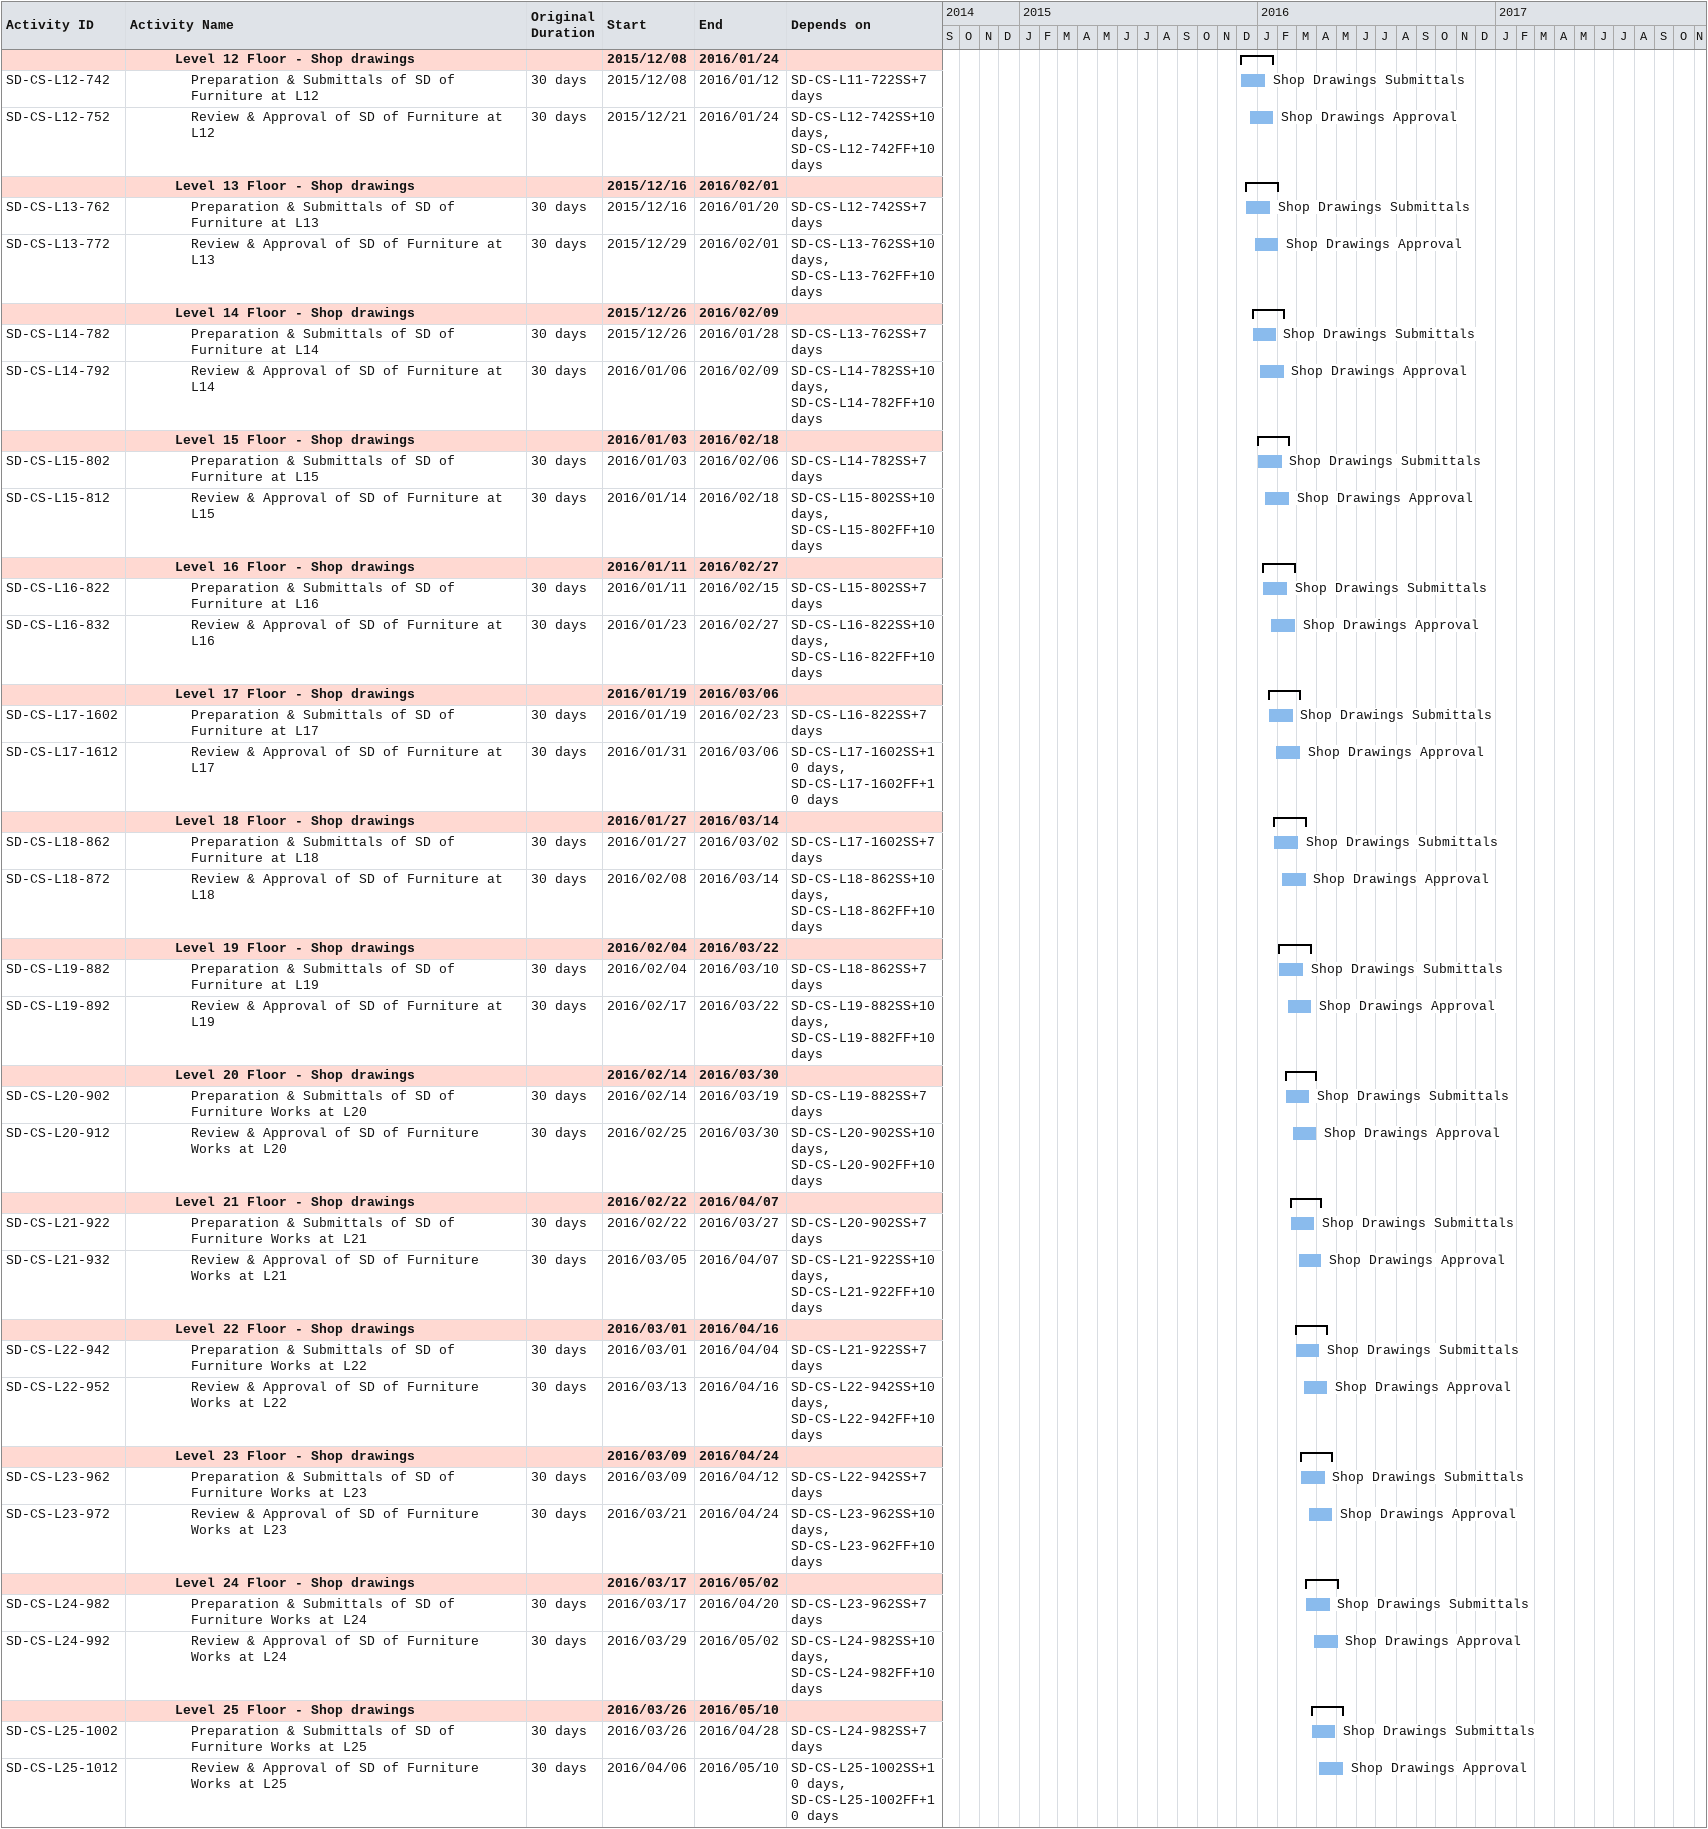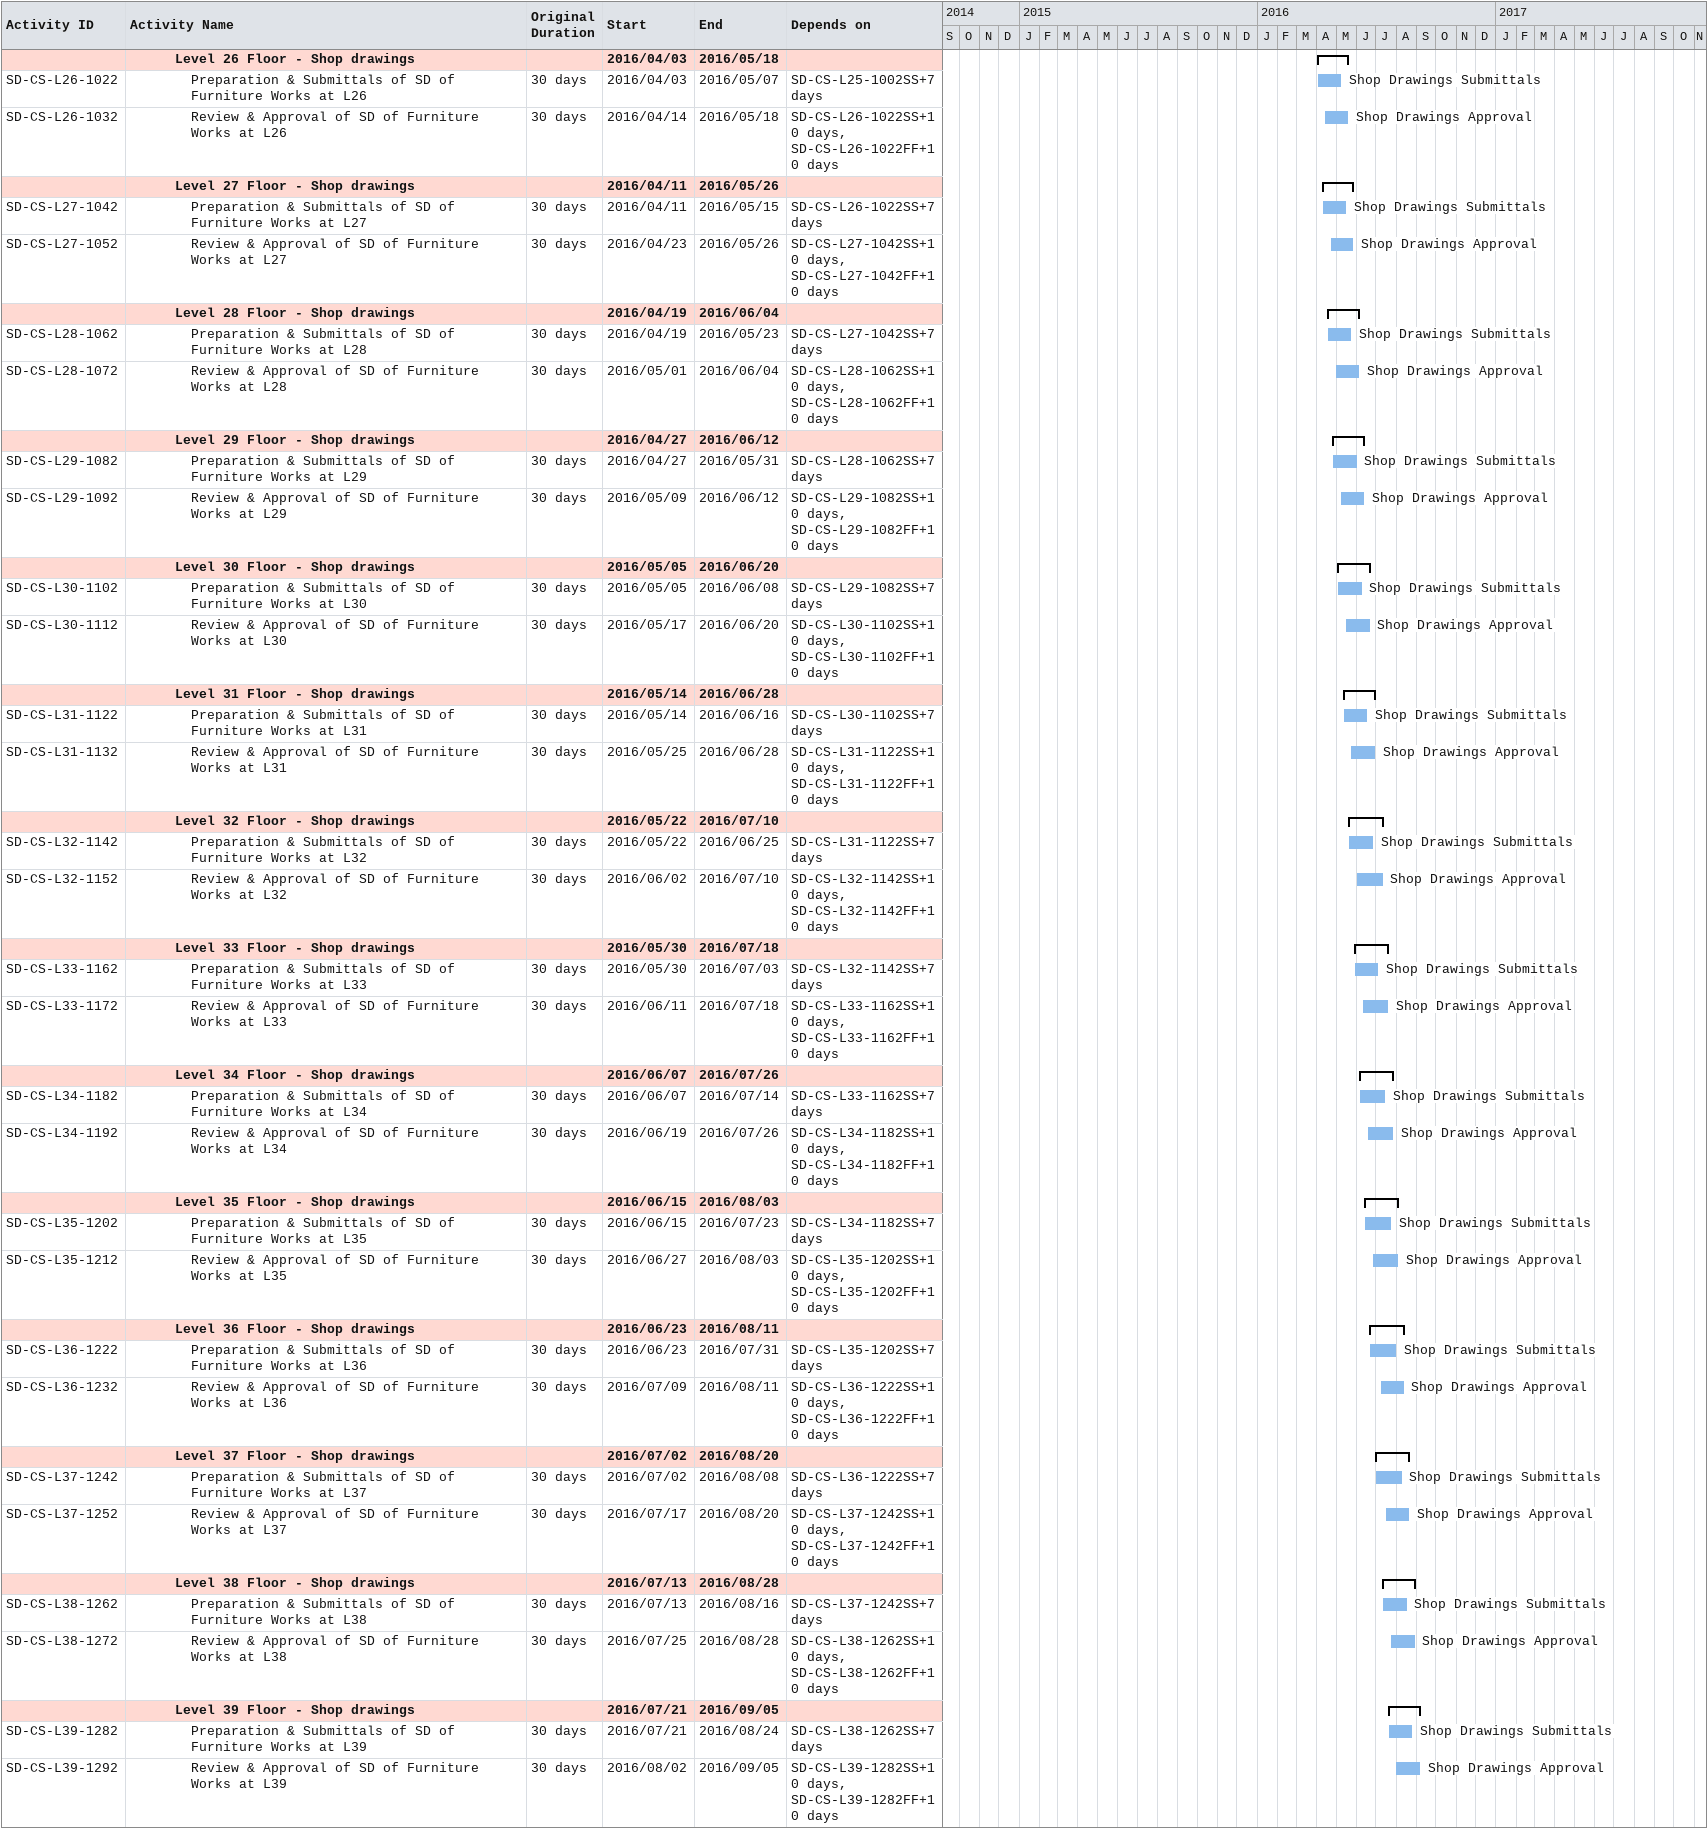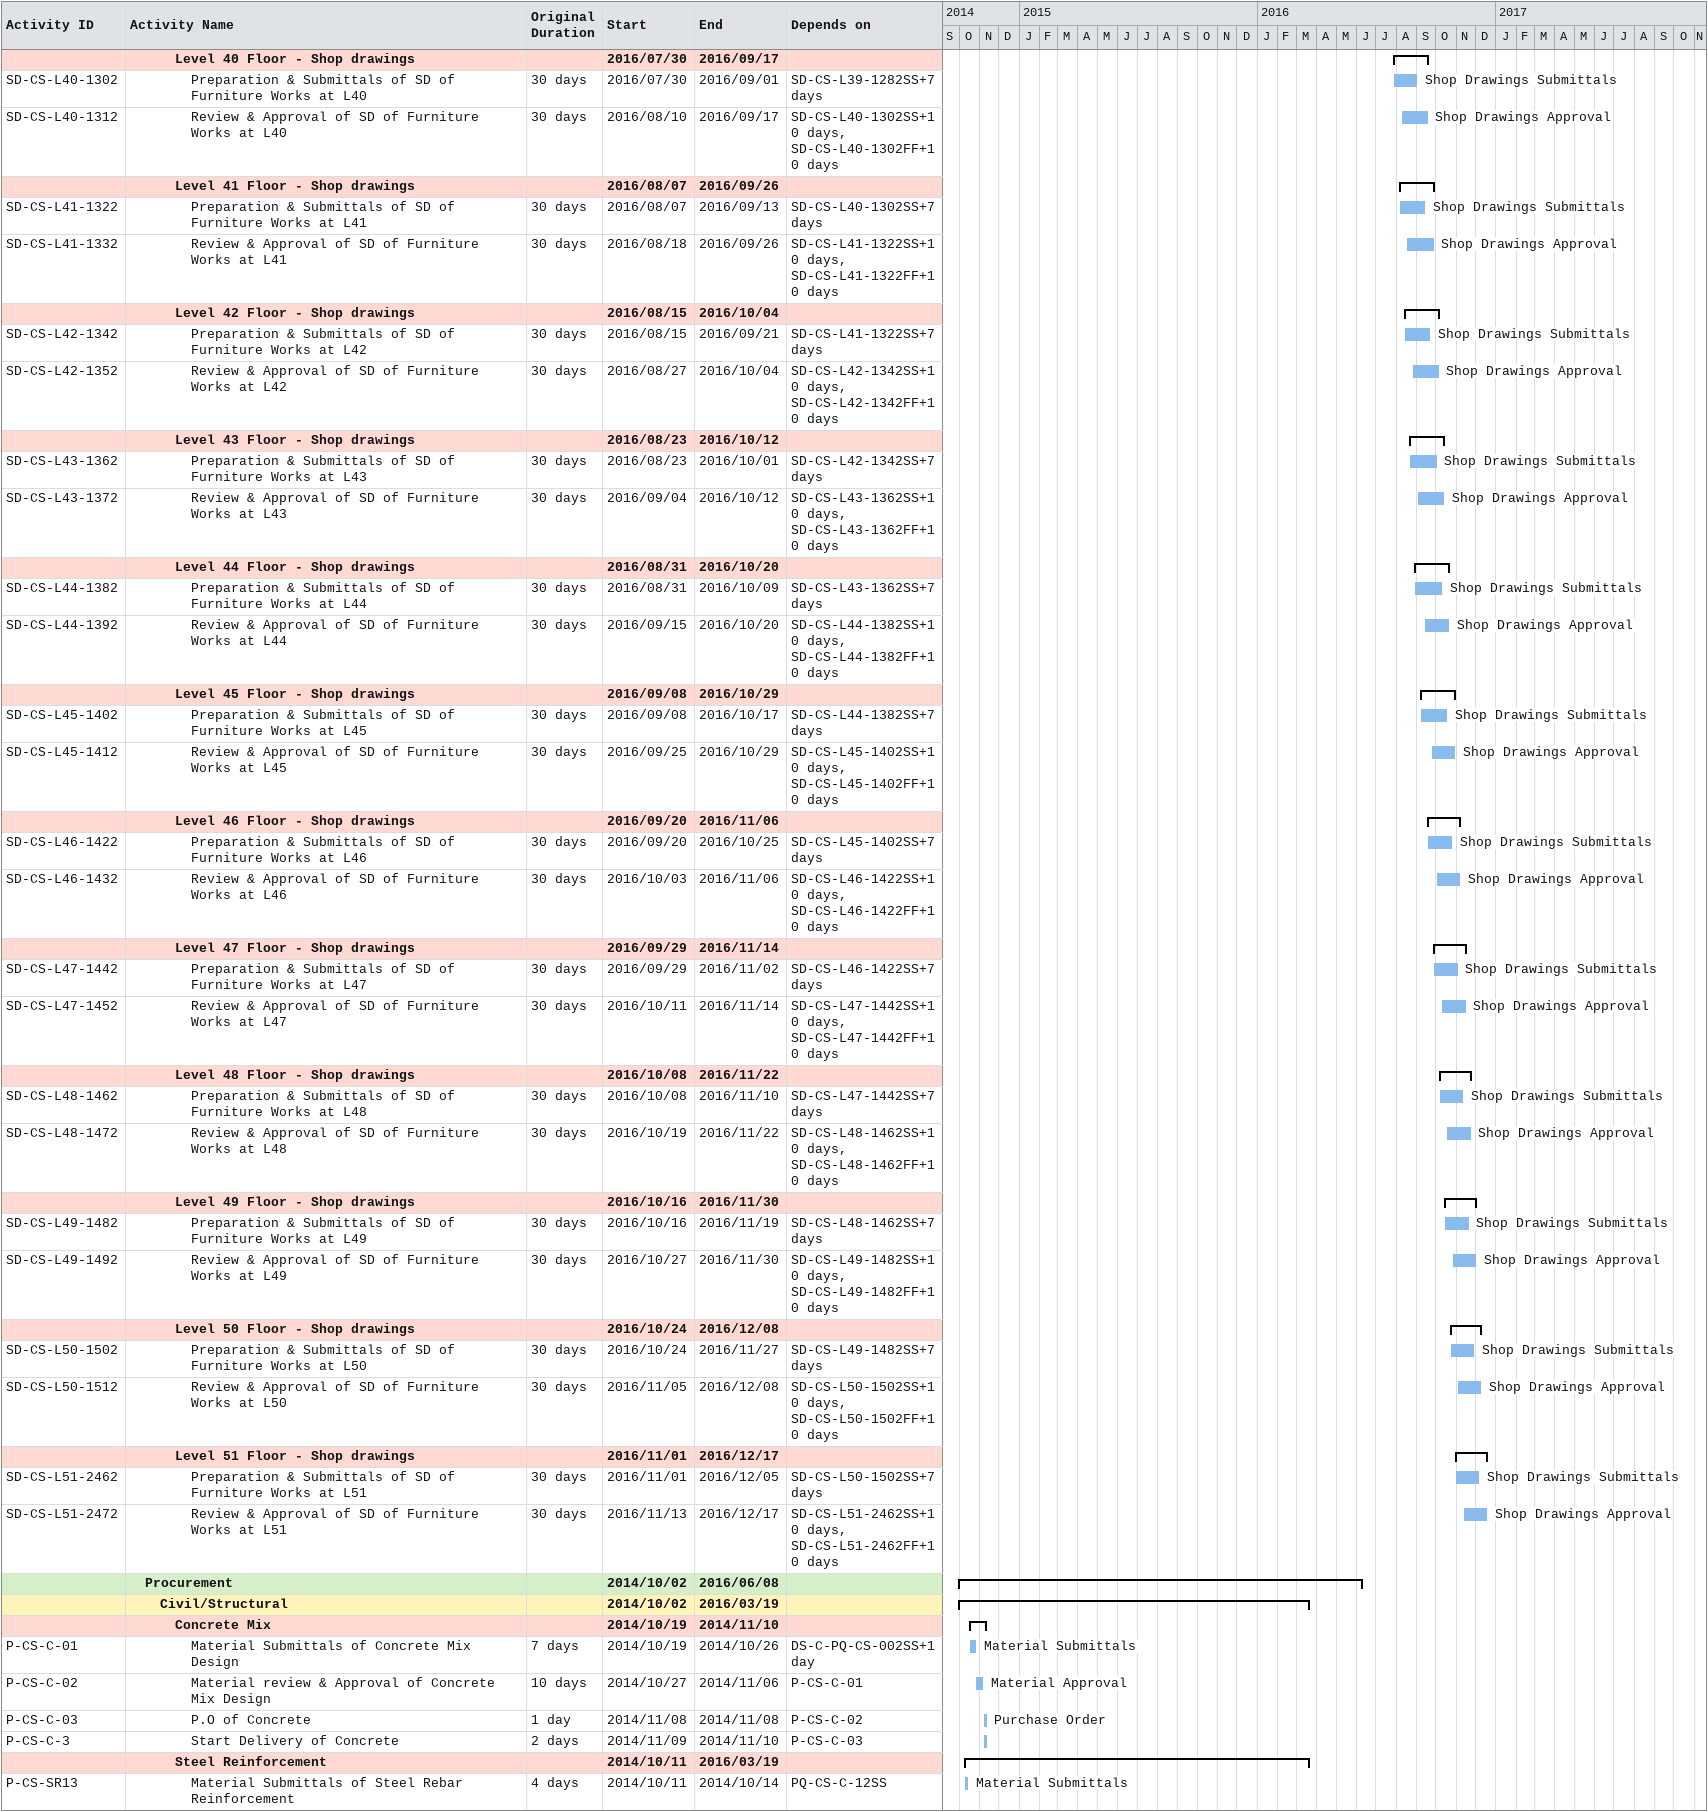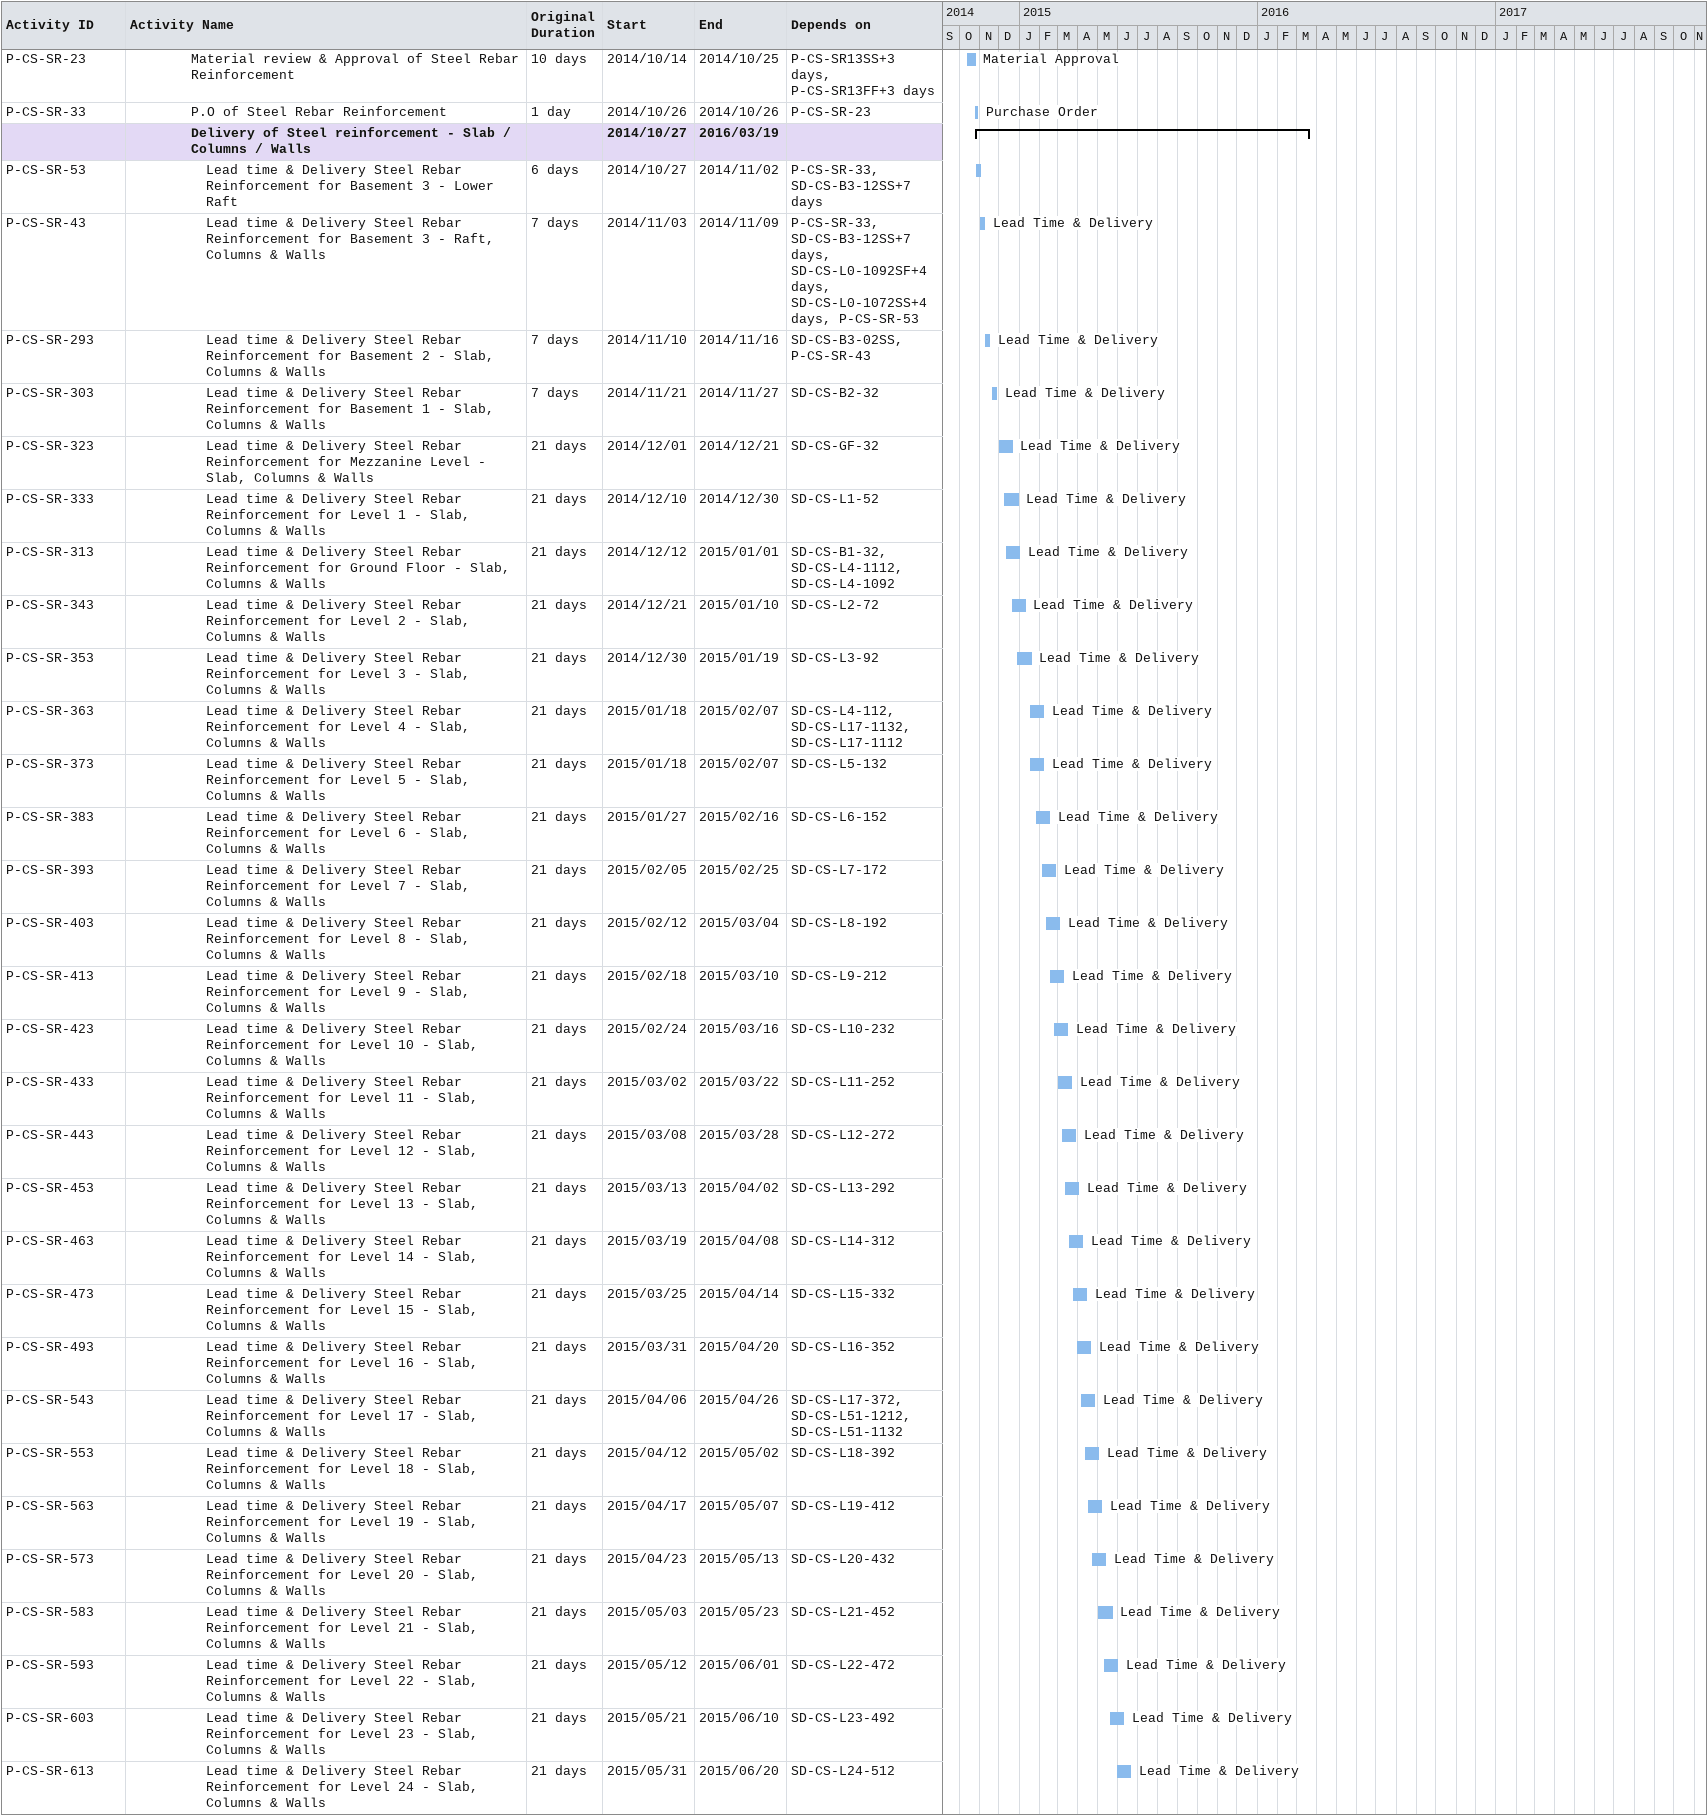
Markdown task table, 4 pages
| ID | Level | Task | Original duration | Start | Finish | Predecessors | Resources |
|---|---|---|---|---|---|---|---|
|  | 4 | **Level 12 Floor - Shop drawings** |  | 2015-12-08 | 2016-01-24 |  |  |
| SD-CS-L12-742 | 5 | Preparation & Submittals of SD of Furniture at L12 | 30d | 2015-12-08 | 2016-01-12 | SD-CS-L11-722SS+7d | Shop Drawings Submittals |
| SD-CS-L12-752 | 5 | Review & Approval of SD of Furniture at L12 | 30d | 2015-12-21 | 2016-01-24 | SD-CS-L12-742SS+10d, SD-CS-L12-742FF+10d | Shop Drawings Approval |
|  | 4 | **Level 13 Floor - Shop drawings** |  | 2015-12-16 | 2016-02-01 |  |  |
| SD-CS-L13-762 | 5 | Preparation & Submittals of SD of Furniture at L13 | 30d | 2015-12-16 | 2016-01-20 | SD-CS-L12-742SS+7d | Shop Drawings Submittals |
| SD-CS-L13-772 | 5 | Review & Approval of SD of Furniture at L13 | 30d | 2015-12-29 | 2016-02-01 | SD-CS-L13-762SS+10d, SD-CS-L13-762FF+10d | Shop Drawings Approval |
|  | 4 | **Level 14 Floor - Shop drawings** |  | 2015-12-26 | 2016-02-09 |  |  |
| SD-CS-L14-782 | 5 | Preparation & Submittals of SD of Furniture at L14 | 30d | 2015-12-26 | 2016-01-28 | SD-CS-L13-762SS+7d | Shop Drawings Submittals |
| SD-CS-L14-792 | 5 | Review & Approval of SD of Furniture at L14 | 30d | 2016-01-06 | 2016-02-09 | SD-CS-L14-782SS+10d, SD-CS-L14-782FF+10d | Shop Drawings Approval |
|  | 4 | **Level 15 Floor - Shop drawings** |  | 2016-01-03 | 2016-02-18 |  |  |
| SD-CS-L15-802 | 5 | Preparation & Submittals of SD of Furniture at L15 | 30d | 2016-01-03 | 2016-02-06 | SD-CS-L14-782SS+7d | Shop Drawings Submittals |
| SD-CS-L15-812 | 5 | Review & Approval of SD of Furniture at L15 | 30d | 2016-01-14 | 2016-02-18 | SD-CS-L15-802SS+10d, SD-CS-L15-802FF+10d | Shop Drawings Approval |
|  | 4 | **Level 16 Floor - Shop drawings** |  | 2016-01-11 | 2016-02-27 |  |  |
| SD-CS-L16-822 | 5 | Preparation & Submittals of SD of Furniture at L16 | 30d | 2016-01-11 | 2016-02-15 | SD-CS-L15-802SS+7d | Shop Drawings Submittals |
| SD-CS-L16-832 | 5 | Review & Approval of SD of Furniture at L16 | 30d | 2016-01-23 | 2016-02-27 | SD-CS-L16-822SS+10d, SD-CS-L16-822FF+10d | Shop Drawings Approval |
|  | 4 | **Level 17 Floor - Shop drawings** |  | 2016-01-19 | 2016-03-06 |  |  |
| SD-CS-L17-1602 | 5 | Preparation & Submittals of SD of Furniture at L17 | 30d | 2016-01-19 | 2016-02-23 | SD-CS-L16-822SS+7d | Shop Drawings Submittals |
| SD-CS-L17-1612 | 5 | Review & Approval of SD of Furniture at L17 | 30d | 2016-01-31 | 2016-03-06 | SD-CS-L17-1602SS+10d, SD-CS-L17-1602FF+10d | Shop Drawings Approval |
|  | 4 | **Level 18 Floor - Shop drawings** |  | 2016-01-27 | 2016-03-14 |  |  |
| SD-CS-L18-862 | 5 | Preparation & Submittals of SD of Furniture at L18 | 30d | 2016-01-27 | 2016-03-02 | SD-CS-L17-1602SS+7d | Shop Drawings Submittals |
| SD-CS-L18-872 | 5 | Review & Approval of SD of Furniture at L18 | 30d | 2016-02-08 | 2016-03-14 | SD-CS-L18-862SS+10d, SD-CS-L18-862FF+10d | Shop Drawings Approval |
|  | 4 | **Level 19 Floor - Shop drawings** |  | 2016-02-04 | 2016-03-22 |  |  |
| SD-CS-L19-882 | 5 | Preparation & Submittals of SD of Furniture at L19 | 30d | 2016-02-04 | 2016-03-10 | SD-CS-L18-862SS+7d | Shop Drawings Submittals |
| SD-CS-L19-892 | 5 | Review & Approval of SD of Furniture at L19 | 30d | 2016-02-17 | 2016-03-22 | SD-CS-L19-882SS+10d, SD-CS-L19-882FF+10d | Shop Drawings Approval |
|  | 4 | **Level 20 Floor - Shop drawings** |  | 2016-02-14 | 2016-03-30 |  |  |
| SD-CS-L20-902 | 5 | Preparation & Submittals of SD of Furniture Works at L20 | 30d | 2016-02-14 | 2016-03-19 | SD-CS-L19-882SS+7d | Shop Drawings Submittals |
| SD-CS-L20-912 | 5 | Review & Approval of SD of Furniture Works at L20 | 30d | 2016-02-25 | 2016-03-30 | SD-CS-L20-902SS+10d, SD-CS-L20-902FF+10d | Shop Drawings Approval |
|  | 4 | **Level 21 Floor - Shop drawings** |  | 2016-02-22 | 2016-04-07 |  |  |
| SD-CS-L21-922 | 5 | Preparation & Submittals of SD of Furniture Works at L21 | 30d | 2016-02-22 | 2016-03-27 | SD-CS-L20-902SS+7d | Shop Drawings Submittals |
| SD-CS-L21-932 | 5 | Review & Approval of SD of Furniture Works at L21 | 30d | 2016-03-05 | 2016-04-07 | SD-CS-L21-922SS+10d, SD-CS-L21-922FF+10d | Shop Drawings Approval |
|  | 4 | **Level 22 Floor - Shop drawings** |  | 2016-03-01 | 2016-04-16 |  |  |
| SD-CS-L22-942 | 5 | Preparation & Submittals of SD of Furniture Works at L22 | 30d | 2016-03-01 | 2016-04-04 | SD-CS-L21-922SS+7d | Shop Drawings Submittals |
| SD-CS-L22-952 | 5 | Review & Approval of SD of Furniture Works at L22 | 30d | 2016-03-13 | 2016-04-16 | SD-CS-L22-942SS+10d, SD-CS-L22-942FF+10d | Shop Drawings Approval |
|  | 4 | **Level 23 Floor - Shop drawings** |  | 2016-03-09 | 2016-04-24 |  |  |
| SD-CS-L23-962 | 5 | Preparation & Submittals of SD of Furniture Works at L23 | 30d | 2016-03-09 | 2016-04-12 | SD-CS-L22-942SS+7d | Shop Drawings Submittals |
| SD-CS-L23-972 | 5 | Review & Approval of SD of Furniture Works at L23 | 30d | 2016-03-21 | 2016-04-24 | SD-CS-L23-962SS+10d, SD-CS-L23-962FF+10d | Shop Drawings Approval |
|  | 4 | **Level 24 Floor - Shop drawings** |  | 2016-03-17 | 2016-05-02 |  |  |
| SD-CS-L24-982 | 5 | Preparation & Submittals of SD of Furniture Works at L24 | 30d | 2016-03-17 | 2016-04-20 | SD-CS-L23-962SS+7d | Shop Drawings Submittals |
| SD-CS-L24-992 | 5 | Review & Approval of SD of Furniture Works at L24 | 30d | 2016-03-29 | 2016-05-02 | SD-CS-L24-982SS+10d, SD-CS-L24-982FF+10d | Shop Drawings Approval |
|  | 4 | **Level 25 Floor - Shop drawings** |  | 2016-03-26 | 2016-05-10 |  |  |
| SD-CS-L25-1002 | 5 | Preparation & Submittals of SD of Furniture Works at L25 | 30d | 2016-03-26 | 2016-04-28 | SD-CS-L24-982SS+7d | Shop Drawings Submittals |
| SD-CS-L25-1012 | 5 | Review & Approval of SD of Furniture Works at L25 | 30d | 2016-04-06 | 2016-05-10 | SD-CS-L25-1002SS+10d, SD-CS-L25-1002FF+10d | Shop Drawings Approval |
|  | 4 | **Level 26 Floor - Shop drawings** |  | 2016-04-03 | 2016-05-18 |  |  |
| SD-CS-L26-1022 | 5 | Preparation & Submittals of SD of Furniture Works at L26 | 30d | 2016-04-03 | 2016-05-07 | SD-CS-L25-1002SS+7d | Shop Drawings Submittals |
| SD-CS-L26-1032 | 5 | Review & Approval of SD of Furniture Works at L26 | 30d | 2016-04-14 | 2016-05-18 | SD-CS-L26-1022SS+10d, SD-CS-L26-1022FF+10d | Shop Drawings Approval |
|  | 4 | **Level 27 Floor - Shop drawings** |  | 2016-04-11 | 2016-05-26 |  |  |
| SD-CS-L27-1042 | 5 | Preparation & Submittals of SD of Furniture Works at L27 | 30d | 2016-04-11 | 2016-05-15 | SD-CS-L26-1022SS+7d | Shop Drawings Submittals |
| SD-CS-L27-1052 | 5 | Review & Approval of SD of Furniture Works at L27 | 30d | 2016-04-23 | 2016-05-26 | SD-CS-L27-1042SS+10d, SD-CS-L27-1042FF+10d | Shop Drawings Approval |
|  | 4 | **Level 28 Floor - Shop drawings** |  | 2016-04-19 | 2016-06-04 |  |  |
| SD-CS-L28-1062 | 5 | Preparation & Submittals of SD of Furniture Works at L28 | 30d | 2016-04-19 | 2016-05-23 | SD-CS-L27-1042SS+7d | Shop Drawings Submittals |
| SD-CS-L28-1072 | 5 | Review & Approval of SD of Furniture Works at L28 | 30d | 2016-05-01 | 2016-06-04 | SD-CS-L28-1062SS+10d, SD-CS-L28-1062FF+10d | Shop Drawings Approval |
|  | 4 | **Level 29 Floor - Shop drawings** |  | 2016-04-27 | 2016-06-12 |  |  |
| SD-CS-L29-1082 | 5 | Preparation & Submittals of SD of Furniture Works at L29 | 30d | 2016-04-27 | 2016-05-31 | SD-CS-L28-1062SS+7d | Shop Drawings Submittals |
| SD-CS-L29-1092 | 5 | Review & Approval of SD of Furniture Works at L29 | 30d | 2016-05-09 | 2016-06-12 | SD-CS-L29-1082SS+10d, SD-CS-L29-1082FF+10d | Shop Drawings Approval |
|  | 4 | **Level 30 Floor - Shop drawings** |  | 2016-05-05 | 2016-06-20 |  |  |
| SD-CS-L30-1102 | 5 | Preparation & Submittals of SD of Furniture Works at L30 | 30d | 2016-05-05 | 2016-06-08 | SD-CS-L29-1082SS+7d | Shop Drawings Submittals |
| SD-CS-L30-1112 | 5 | Review & Approval of SD of Furniture Works at L30 | 30d | 2016-05-17 | 2016-06-20 | SD-CS-L30-1102SS+10d, SD-CS-L30-1102FF+10d | Shop Drawings Approval |
|  | 4 | **Level 31 Floor - Shop drawings** |  | 2016-05-14 | 2016-06-28 |  |  |
| SD-CS-L31-1122 | 5 | Preparation & Submittals of SD of Furniture Works at L31 | 30d | 2016-05-14 | 2016-06-16 | SD-CS-L30-1102SS+7d | Shop Drawings Submittals |
| SD-CS-L31-1132 | 5 | Review & Approval of SD of Furniture Works at L31 | 30d | 2016-05-25 | 2016-06-28 | SD-CS-L31-1122SS+10d, SD-CS-L31-1122FF+10d | Shop Drawings Approval |
|  | 4 | **Level 32 Floor - Shop drawings** |  | 2016-05-22 | 2016-07-10 |  |  |
| SD-CS-L32-1142 | 5 | Preparation & Submittals of SD of Furniture Works at L32 | 30d | 2016-05-22 | 2016-06-25 | SD-CS-L31-1122SS+7d | Shop Drawings Submittals |
| SD-CS-L32-1152 | 5 | Review & Approval of SD of Furniture Works at L32 | 30d | 2016-06-02 | 2016-07-10 | SD-CS-L32-1142SS+10d, SD-CS-L32-1142FF+10d | Shop Drawings Approval |
|  | 4 | **Level 33 Floor - Shop drawings** |  | 2016-05-30 | 2016-07-18 |  |  |
| SD-CS-L33-1162 | 5 | Preparation & Submittals of SD of Furniture Works at L33 | 30d | 2016-05-30 | 2016-07-03 | SD-CS-L32-1142SS+7d | Shop Drawings Submittals |
| SD-CS-L33-1172 | 5 | Review & Approval of SD of Furniture Works at L33 | 30d | 2016-06-11 | 2016-07-18 | SD-CS-L33-1162SS+10d, SD-CS-L33-1162FF+10d | Shop Drawings Approval |
|  | 4 | **Level 34 Floor - Shop drawings** |  | 2016-06-07 | 2016-07-26 |  |  |
| SD-CS-L34-1182 | 5 | Preparation & Submittals of SD of Furniture Works at L34 | 30d | 2016-06-07 | 2016-07-14 | SD-CS-L33-1162SS+7d | Shop Drawings Submittals |
| SD-CS-L34-1192 | 5 | Review & Approval of SD of Furniture Works at L34 | 30d | 2016-06-19 | 2016-07-26 | SD-CS-L34-1182SS+10d, SD-CS-L34-1182FF+10d | Shop Drawings Approval |
|  | 4 | **Level 35 Floor - Shop drawings** |  | 2016-06-15 | 2016-08-03 |  |  |
| SD-CS-L35-1202 | 5 | Preparation & Submittals of SD of Furniture Works at L35 | 30d | 2016-06-15 | 2016-07-23 | SD-CS-L34-1182SS+7d | Shop Drawings Submittals |
| SD-CS-L35-1212 | 5 | Review & Approval of SD of Furniture Works at L35 | 30d | 2016-06-27 | 2016-08-03 | SD-CS-L35-1202SS+10d, SD-CS-L35-1202FF+10d | Shop Drawings Approval |
|  | 4 | **Level 36 Floor - Shop drawings** |  | 2016-06-23 | 2016-08-11 |  |  |
| SD-CS-L36-1222 | 5 | Preparation & Submittals of SD of Furniture Works at L36 | 30d | 2016-06-23 | 2016-07-31 | SD-CS-L35-1202SS+7d | Shop Drawings Submittals |
| SD-CS-L36-1232 | 5 | Review & Approval of SD of Furniture Works at L36 | 30d | 2016-07-09 | 2016-08-11 | SD-CS-L36-1222SS+10d, SD-CS-L36-1222FF+10d | Shop Drawings Approval |
|  | 4 | **Level 37 Floor - Shop drawings** |  | 2016-07-02 | 2016-08-20 |  |  |
| SD-CS-L37-1242 | 5 | Preparation & Submittals of SD of Furniture Works at L37 | 30d | 2016-07-02 | 2016-08-08 | SD-CS-L36-1222SS+7d | Shop Drawings Submittals |
| SD-CS-L37-1252 | 5 | Review & Approval of SD of Furniture Works at L37 | 30d | 2016-07-17 | 2016-08-20 | SD-CS-L37-1242SS+10d, SD-CS-L37-1242FF+10d | Shop Drawings Approval |
|  | 4 | **Level 38 Floor - Shop drawings** |  | 2016-07-13 | 2016-08-28 |  |  |
| SD-CS-L38-1262 | 5 | Preparation & Submittals of SD of Furniture Works at L38 | 30d | 2016-07-13 | 2016-08-16 | SD-CS-L37-1242SS+7d | Shop Drawings Submittals |
| SD-CS-L38-1272 | 5 | Review & Approval of SD of Furniture Works at L38 | 30d | 2016-07-25 | 2016-08-28 | SD-CS-L38-1262SS+10d, SD-CS-L38-1262FF+10d | Shop Drawings Approval |
|  | 4 | **Level 39 Floor - Shop drawings** |  | 2016-07-21 | 2016-09-05 |  |  |
| SD-CS-L39-1282 | 5 | Preparation & Submittals of SD of Furniture Works at L39 | 30d | 2016-07-21 | 2016-08-24 | SD-CS-L38-1262SS+7d | Shop Drawings Submittals |
| SD-CS-L39-1292 | 5 | Review & Approval of SD of Furniture Works at L39 | 30d | 2016-08-02 | 2016-09-05 | SD-CS-L39-1282SS+10d, SD-CS-L39-1282FF+10d | Shop Drawings Approval |
|  | 4 | **Level 40 Floor - Shop drawings** |  | 2016-07-30 | 2016-09-17 |  |  |
| SD-CS-L40-1302 | 5 | Preparation & Submittals of SD of Furniture Works at L40 | 30d | 2016-07-30 | 2016-09-01 | SD-CS-L39-1282SS+7d | Shop Drawings Submittals |
| SD-CS-L40-1312 | 5 | Review & Approval of SD of Furniture Works at L40 | 30d | 2016-08-10 | 2016-09-17 | SD-CS-L40-1302SS+10d, SD-CS-L40-1302FF+10d | Shop Drawings Approval |
|  | 4 | **Level 41 Floor - Shop drawings** |  | 2016-08-07 | 2016-09-26 |  |  |
| SD-CS-L41-1322 | 5 | Preparation & Submittals of SD of Furniture Works at L41 | 30d | 2016-08-07 | 2016-09-13 | SD-CS-L40-1302SS+7d | Shop Drawings Submittals |
| SD-CS-L41-1332 | 5 | Review & Approval of SD of Furniture Works at L41 | 30d | 2016-08-18 | 2016-09-26 | SD-CS-L41-1322SS+10d, SD-CS-L41-1322FF+10d | Shop Drawings Approval |
|  | 4 | **Level 42 Floor - Shop drawings** |  | 2016-08-15 | 2016-10-04 |  |  |
| SD-CS-L42-1342 | 5 | Preparation & Submittals of SD of Furniture Works at L42 | 30d | 2016-08-15 | 2016-09-21 | SD-CS-L41-1322SS+7d | Shop Drawings Submittals |
| SD-CS-L42-1352 | 5 | Review & Approval of SD of Furniture Works at L42 | 30d | 2016-08-27 | 2016-10-04 | SD-CS-L42-1342SS+10d, SD-CS-L42-1342FF+10d | Shop Drawings Approval |
|  | 4 | **Level 43 Floor - Shop drawings** |  | 2016-08-23 | 2016-10-12 |  |  |
| SD-CS-L43-1362 | 5 | Preparation & Submittals of SD of Furniture Works at L43 | 30d | 2016-08-23 | 2016-10-01 | SD-CS-L42-1342SS+7d | Shop Drawings Submittals |
| SD-CS-L43-1372 | 5 | Review & Approval of SD of Furniture Works at L43 | 30d | 2016-09-04 | 2016-10-12 | SD-CS-L43-1362SS+10d, SD-CS-L43-1362FF+10d | Shop Drawings Approval |
|  | 4 | **Level 44 Floor - Shop drawings** |  | 2016-08-31 | 2016-10-20 |  |  |
| SD-CS-L44-1382 | 5 | Preparation & Submittals of SD of Furniture Works at L44 | 30d | 2016-08-31 | 2016-10-09 | SD-CS-L43-1362SS+7d | Shop Drawings Submittals |
| SD-CS-L44-1392 | 5 | Review & Approval of SD of Furniture Works at L44 | 30d | 2016-09-15 | 2016-10-20 | SD-CS-L44-1382SS+10d, SD-CS-L44-1382FF+10d | Shop Drawings Approval |
|  | 4 | **Level 45 Floor - Shop drawings** |  | 2016-09-08 | 2016-10-29 |  |  |
| SD-CS-L45-1402 | 5 | Preparation & Submittals of SD of Furniture Works at L45 | 30d | 2016-09-08 | 2016-10-17 | SD-CS-L44-1382SS+7d | Shop Drawings Submittals |
| SD-CS-L45-1412 | 5 | Review & Approval of SD of Furniture Works at L45 | 30d | 2016-09-25 | 2016-10-29 | SD-CS-L45-1402SS+10d, SD-CS-L45-1402FF+10d | Shop Drawings Approval |
|  | 4 | **Level 46 Floor - Shop drawings** |  | 2016-09-20 | 2016-11-06 |  |  |
| SD-CS-L46-1422 | 5 | Preparation & Submittals of SD of Furniture Works at L46 | 30d | 2016-09-20 | 2016-10-25 | SD-CS-L45-1402SS+7d | Shop Drawings Submittals |
| SD-CS-L46-1432 | 5 | Review & Approval of SD of Furniture Works at L46 | 30d | 2016-10-03 | 2016-11-06 | SD-CS-L46-1422SS+10d, SD-CS-L46-1422FF+10d | Shop Drawings Approval |
|  | 4 | **Level 47 Floor - Shop drawings** |  | 2016-09-29 | 2016-11-14 |  |  |
| SD-CS-L47-1442 | 5 | Preparation & Submittals of SD of Furniture Works at L47 | 30d | 2016-09-29 | 2016-11-02 | SD-CS-L46-1422SS+7d | Shop Drawings Submittals |
| SD-CS-L47-1452 | 5 | Review & Approval of SD of Furniture Works at L47 | 30d | 2016-10-11 | 2016-11-14 | SD-CS-L47-1442SS+10d, SD-CS-L47-1442FF+10d | Shop Drawings Approval |
|  | 4 | **Level 48 Floor - Shop drawings** |  | 2016-10-08 | 2016-11-22 |  |  |
| SD-CS-L48-1462 | 5 | Preparation & Submittals of SD of Furniture Works at L48 | 30d | 2016-10-08 | 2016-11-10 | SD-CS-L47-1442SS+7d | Shop Drawings Submittals |
| SD-CS-L48-1472 | 5 | Review & Approval of SD of Furniture Works at L48 | 30d | 2016-10-19 | 2016-11-22 | SD-CS-L48-1462SS+10d, SD-CS-L48-1462FF+10d | Shop Drawings Approval |
|  | 4 | **Level 49 Floor - Shop drawings** |  | 2016-10-16 | 2016-11-30 |  |  |
| SD-CS-L49-1482 | 5 | Preparation & Submittals of SD of Furniture Works at L49 | 30d | 2016-10-16 | 2016-11-19 | SD-CS-L48-1462SS+7d | Shop Drawings Submittals |
| SD-CS-L49-1492 | 5 | Review & Approval of SD of Furniture Works at L49 | 30d | 2016-10-27 | 2016-11-30 | SD-CS-L49-1482SS+10d, SD-CS-L49-1482FF+10d | Shop Drawings Approval |
|  | 4 | **Level 50 Floor - Shop drawings** |  | 2016-10-24 | 2016-12-08 |  |  |
| SD-CS-L50-1502 | 5 | Preparation & Submittals of SD of Furniture Works at L50 | 30d | 2016-10-24 | 2016-11-27 | SD-CS-L49-1482SS+7d | Shop Drawings Submittals |
| SD-CS-L50-1512 | 5 | Review & Approval of SD of Furniture Works at L50 | 30d | 2016-11-05 | 2016-12-08 | SD-CS-L50-1502SS+10d, SD-CS-L50-1502FF+10d | Shop Drawings Approval |
|  | 4 | **Level 51 Floor - Shop drawings** |  | 2016-11-01 | 2016-12-17 |  |  |
| SD-CS-L51-2462 | 5 | Preparation & Submittals of SD of Furniture Works at L51 | 30d | 2016-11-01 | 2016-12-05 | SD-CS-L50-1502SS+7d | Shop Drawings Submittals |
| SD-CS-L51-2472 | 5 | Review & Approval of SD of Furniture Works at L51 | 30d | 2016-11-13 | 2016-12-17 | SD-CS-L51-2462SS+10d, SD-CS-L51-2462FF+10d | Shop Drawings Approval |
|  | 2 | **Procurement** |  | 2014-10-02 | 2016-06-08 |  |  |
|  | 3 | **Civil/Structural** |  | 2014-10-02 | 2016-03-19 |  |  |
|  | 4 | **Concrete Mix** |  | 2014-10-19 | 2014-11-10 |  |  |
| P-CS-C-01 | 5 | Material Submittals of Concrete Mix Design | 7d | 2014-10-19 | 2014-10-26 | DS-C-PQ-CS-002SS+1d | Material Submittals |
| P-CS-C-02 | 5 | Material review & Approval of Concrete Mix Design | 10d | 2014-10-27 | 2014-11-06 | P-CS-C-01 | Material Approval |
| P-CS-C-03 | 5 | P.O of Concrete | 1d | 2014-11-08 | 2014-11-08 | P-CS-C-02 | Purchase Order |
| P-CS-C-3 | 5 | Start Delivery of Concrete | 2d | 2014-11-09 | 2014-11-10 | P-CS-C-03 |  |
|  | 4 | **Steel Reinforcement** |  | 2014-10-11 | 2016-03-19 |  |  |
| P-CS-SR13 | 5 | Material Submittals of Steel Rebar Reinforcement | 4d | 2014-10-11 | 2014-10-14 | PQ-CS-C-12SS | Material Submittals |
| P-CS-SR-23 | 5 | Material review & Approval of Steel Rebar Reinforcement | 10d | 2014-10-14 | 2014-10-25 | P-CS-SR13SS+3d, P-CS-SR13FF+3d | Material Approval |
| P-CS-SR-33 | 5 | P.O of Steel Rebar Reinforcement | 1d | 2014-10-26 | 2014-10-26 | P-CS-SR-23 | Purchase Order |
|  | 5 | **Delivery of Steel reinforcement - Slab / Columns / Walls** |  | 2014-10-27 | 2016-03-19 |  |  |
| P-CS-SR-53 | 6 | Lead time & Delivery Steel Rebar Reinforcement for Basement 3 - Lower Raft | 6d | 2014-10-27 | 2014-11-02 | P-CS-SR-33, SD-CS-B3-12SS+7d |  |
| P-CS-SR-43 | 6 | Lead time & Delivery Steel Rebar Reinforcement for Basement 3 - Raft, Columns & Walls | 7d | 2014-11-03 | 2014-11-09 | P-CS-SR-33, SD-CS-B3-12SS+7d, SD-CS-L0-1092SF+4d, SD-CS-L0-1072SS+4d, P-CS-SR-53 | Lead Time & Delivery |
| P-CS-SR-293 | 6 | Lead time & Delivery Steel Rebar Reinforcement for Basement 2 - Slab, Columns & Walls | 7d | 2014-11-10 | 2014-11-16 | SD-CS-B3-02SS, P-CS-SR-43 | Lead Time & Delivery |
| P-CS-SR-303 | 6 | Lead time & Delivery Steel Rebar Reinforcement for Basement 1 - Slab, Columns & Walls | 7d | 2014-11-21 | 2014-11-27 | SD-CS-B2-32 | Lead Time & Delivery |
| P-CS-SR-323 | 6 | Lead time & Delivery Steel Rebar Reinforcement for Mezzanine Level - Slab, Columns & Walls | 21d | 2014-12-01 | 2014-12-21 | SD-CS-GF-32 | Lead Time & Delivery |
| P-CS-SR-333 | 6 | Lead time & Delivery Steel Rebar Reinforcement for Level 1 - Slab, Columns & Walls | 21d | 2014-12-10 | 2014-12-30 | SD-CS-L1-52 | Lead Time & Delivery |
| P-CS-SR-313 | 6 | Lead time & Delivery Steel Rebar Reinforcement for Ground Floor - Slab, Columns & Walls | 21d | 2014-12-12 | 2015-01-01 | SD-CS-B1-32, SD-CS-L4-1112, SD-CS-L4-1092 | Lead Time & Delivery |
| P-CS-SR-343 | 6 | Lead time & Delivery Steel Rebar Reinforcement for Level 2 - Slab, Columns & Walls | 21d | 2014-12-21 | 2015-01-10 | SD-CS-L2-72 | Lead Time & Delivery |
| P-CS-SR-353 | 6 | Lead time & Delivery Steel Rebar Reinforcement for Level 3 - Slab, Columns & Walls | 21d | 2014-12-30 | 2015-01-19 | SD-CS-L3-92 | Lead Time & Delivery |
| P-CS-SR-363 | 6 | Lead time & Delivery Steel Rebar Reinforcement for Level 4 - Slab, Columns & Walls | 21d | 2015-01-18 | 2015-02-07 | SD-CS-L4-112, SD-CS-L17-1132, SD-CS-L17-1112 | Lead Time & Delivery |
| P-CS-SR-373 | 6 | Lead time & Delivery Steel Rebar Reinforcement for Level 5 - Slab, Columns & Walls | 21d | 2015-01-18 | 2015-02-07 | SD-CS-L5-132 | Lead Time & Delivery |
| P-CS-SR-383 | 6 | Lead time & Delivery Steel Rebar Reinforcement for Level 6 - Slab, Columns & Walls | 21d | 2015-01-27 | 2015-02-16 | SD-CS-L6-152 | Lead Time & Delivery |
| P-CS-SR-393 | 6 | Lead time & Delivery Steel Rebar Reinforcement for Level 7 - Slab, Columns & Walls | 21d | 2015-02-05 | 2015-02-25 | SD-CS-L7-172 | Lead Time & Delivery |
| P-CS-SR-403 | 6 | Lead time & Delivery Steel Rebar Reinforcement for Level 8 - Slab, Columns & Walls | 21d | 2015-02-12 | 2015-03-04 | SD-CS-L8-192 | Lead Time & Delivery |
| P-CS-SR-413 | 6 | Lead time & Delivery Steel Rebar Reinforcement for Level 9 - Slab, Columns & Walls | 21d | 2015-02-18 | 2015-03-10 | SD-CS-L9-212 | Lead Time & Delivery |
| P-CS-SR-423 | 6 | Lead time & Delivery Steel Rebar Reinforcement for Level 10 - Slab, Columns & Walls | 21d | 2015-02-24 | 2015-03-16 | SD-CS-L10-232 | Lead Time & Delivery |
| P-CS-SR-433 | 6 | Lead time & Delivery Steel Rebar Reinforcement for Level 11 - Slab, Columns & Walls | 21d | 2015-03-02 | 2015-03-22 | SD-CS-L11-252 | Lead Time & Delivery |
| P-CS-SR-443 | 6 | Lead time & Delivery Steel Rebar Reinforcement for Level 12 - Slab, Columns & Walls | 21d | 2015-03-08 | 2015-03-28 | SD-CS-L12-272 | Lead Time & Delivery |
| P-CS-SR-453 | 6 | Lead time & Delivery Steel Rebar Reinforcement for Level 13 - Slab, Columns & Walls | 21d | 2015-03-13 | 2015-04-02 | SD-CS-L13-292 | Lead Time & Delivery |
| P-CS-SR-463 | 6 | Lead time & Delivery Steel Rebar Reinforcement for Level 14 - Slab, Columns & Walls | 21d | 2015-03-19 | 2015-04-08 | SD-CS-L14-312 | Lead Time & Delivery |
| P-CS-SR-473 | 6 | Lead time & Delivery Steel Rebar Reinforcement for Level 15 - Slab, Columns & Walls | 21d | 2015-03-25 | 2015-04-14 | SD-CS-L15-332 | Lead Time & Delivery |
| P-CS-SR-493 | 6 | Lead time & Delivery Steel Rebar Reinforcement for Level 16 - Slab, Columns & Walls | 21d | 2015-03-31 | 2015-04-20 | SD-CS-L16-352 | Lead Time & Delivery |
| P-CS-SR-543 | 6 | Lead time & Delivery Steel Rebar Reinforcement for Level 17 - Slab, Columns & Walls | 21d | 2015-04-06 | 2015-04-26 | SD-CS-L17-372, SD-CS-L51-1212, SD-CS-L51-1132 | Lead Time & Delivery |
| P-CS-SR-553 | 6 | Lead time & Delivery Steel Rebar Reinforcement for Level 18 - Slab, Columns & Walls | 21d | 2015-04-12 | 2015-05-02 | SD-CS-L18-392 | Lead Time & Delivery |
| P-CS-SR-563 | 6 | Lead time & Delivery Steel Rebar Reinforcement for Level 19 - Slab, Columns & Walls | 21d | 2015-04-17 | 2015-05-07 | SD-CS-L19-412 | Lead Time & Delivery |
| P-CS-SR-573 | 6 | Lead time & Delivery Steel Rebar Reinforcement for Level 20 - Slab, Columns & Walls | 21d | 2015-04-23 | 2015-05-13 | SD-CS-L20-432 | Lead Time & Delivery |
| P-CS-SR-583 | 6 | Lead time & Delivery Steel Rebar Reinforcement for Level 21 - Slab, Columns & Walls | 21d | 2015-05-03 | 2015-05-23 | SD-CS-L21-452 | Lead Time & Delivery |
| P-CS-SR-593 | 6 | Lead time & Delivery Steel Rebar Reinforcement for Level 22 - Slab, Columns & Walls | 21d | 2015-05-12 | 2015-06-01 | SD-CS-L22-472 | Lead Time & Delivery |
| P-CS-SR-603 | 6 | Lead time & Delivery Steel Rebar Reinforcement for Level 23 - Slab, Columns & Walls | 21d | 2015-05-21 | 2015-06-10 | SD-CS-L23-492 | Lead Time & Delivery |
| P-CS-SR-613 | 6 | Lead time & Delivery Steel Rebar Reinforcement for Level 24 - Slab, Columns & Walls | 21d | 2015-05-31 | 2015-06-20 | SD-CS-L24-512 | Lead Time & Delivery |
